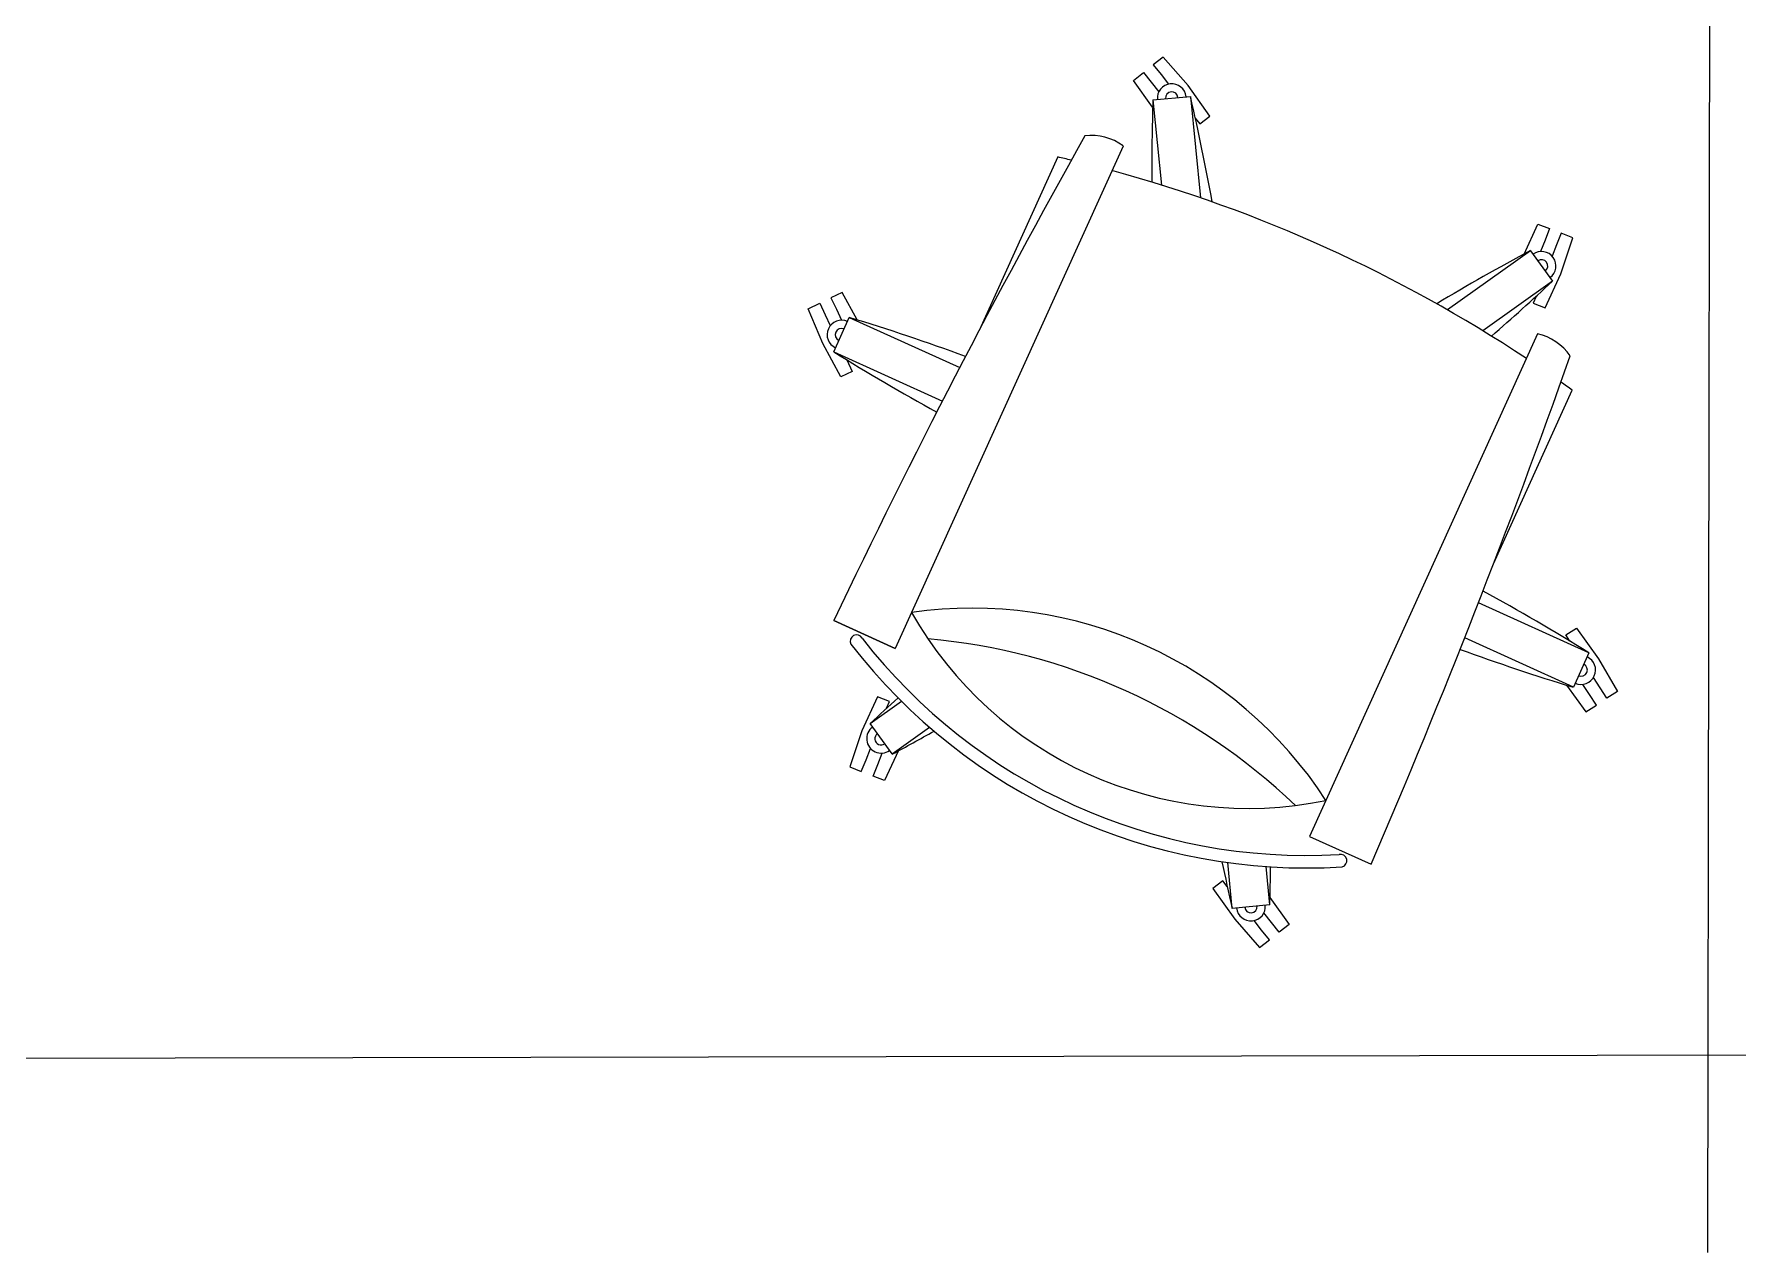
# Model space of a CAD drawing. Header units: inches. Extents: x 164.3 to 247.9, y 15.6 to 56.7.
# Drawn here: x 212.782 to 213.901, y 52.528 to 53.328 of the extents above; entities that cross this region are included whole.
import ezdxf

# ---------------------------------------------------------------- set-up
doc = ezdxf.new("R2010")
doc.units = ezdxf.units.IN
doc.header["$MEASUREMENT"] = 0
doc.layers.get('0').update_dxf_attribs({"lineweight": 0})
doc.layers.add('WALL 1 100', color=250, linetype='Continuous', lineweight=9)
doc.layers.add('провода', color=1, linetype='Continuous', lineweight=5)

msp = doc.modelspace()

# ---------------------------------------------------------------- linework, layer by layer
at = {"color": 7, "linetype": 'ByBlock', "lineweight": -2}
for p, q in [((213.5235, 53.3126), (213.517, 53.3075)), ((213.517, 53.3075), (213.5221, 53.3011)), ((213.5398, 53.294), (213.5235, 53.3126)), ((213.5041, 53.2973), (213.5106, 53.3024)), ((213.5166, 53.2796), (213.5041, 53.2973)), ((213.5106, 53.3024), (213.5157, 53.296)), ((213.5157, 53.296), (213.5206, 53.2897)), ((213.5221, 53.3011), (213.5271, 53.2948)), ((213.5168, 53.2844), (213.5414, 53.2868)), ((213.5168, 53.2844), (213.5223, 53.2286)), ((213.5541, 53.2738), (213.5398, 53.294)), ((213.5414, 53.2868), (213.5479, 53.2202)), ((213.5446, 53.2725), (213.5476, 53.2687)), ((213.5476, 53.2687), (213.5541, 53.2738)), ((213.4972, 53.2542), (213.3476, 52.9244)), ((213.4543, 53.247), (213.4027, 53.1332)), ((213.7604, 53.1833), (213.7695, 53.203)), ((213.7695, 53.203), (213.7771, 53.2)), ((213.7771, 53.2), (213.7741, 53.1923)), ((213.7848, 53.1969), (213.7817, 53.1893)), ((213.7924, 53.1939), (213.7848, 53.1969)), ((213.7646, 53.1855), (213.7102, 53.1466)), ((213.7646, 53.1855), (213.779, 53.1654)), ((213.7741, 53.1923), (213.7711, 53.1849)), ((213.7817, 53.1893), (213.7788, 53.1819)), ((213.7844, 53.1704), (213.7924, 53.1939)), ((213.779, 53.1654), (213.7334, 53.1328)), ((213.7741, 53.1479), (213.7844, 53.1704)), ((213.2906, 53.1474), (213.2981, 53.151)), ((213.2981, 53.151), (213.3016, 53.1435)), ((213.3129, 53.1581), (213.3055, 53.1545)), ((213.3055, 53.1545), (213.3091, 53.1471)), ((213.3226, 53.1401), (213.3129, 53.1581)), ((213.7682, 53.1555), (213.7664, 53.151)), ((213.7664, 53.151), (213.7741, 53.1479)), ((213.3002, 53.1246), (213.2906, 53.1474)), ((213.3016, 53.1435), (213.305, 53.1363)), ((213.3073, 53.1192), (213.3175, 53.1417)), ((213.3091, 53.1471), (213.3125, 53.1399)), ((213.3175, 53.1417), (213.39, 53.1088)), ((213.7692, 53.1309), (213.6196, 52.8011)), ((213.3119, 53.1028), (213.3002, 53.1246)), ((213.3073, 53.1192), (213.3786, 53.0868)), ((213.3193, 53.1063), (213.3119, 53.1028)), ((213.3157, 53.114), (213.3158, 53.1138)), ((213.3158, 53.1138), (213.3193, 53.1063)), ((213.7404, 52.98), (213.792, 53.0939)), ((213.8029, 52.9215), (213.7305, 52.9544)), ((213.3476, 52.9244), (213.3073, 52.9427)), ((213.3073, 52.9427), (213.3476, 52.9244)), ((213.7878, 52.9333), (213.7947, 52.9377)), ((213.7947, 52.9377), (213.8092, 52.9177)), ((213.7927, 52.899), (213.7214, 52.9314)), ((213.7904, 52.9292), (213.7878, 52.9333)), ((213.8029, 52.9215), (213.7927, 52.899)), ((213.8092, 52.9177), (213.8216, 52.8963)), ((213.8102, 52.8987), (213.8059, 52.9054)), ((213.3361, 52.8928), (213.3258, 52.8703)), ((213.3438, 52.8897), (213.3361, 52.8928)), ((213.7882, 52.9004), (213.8009, 52.8828)), ((213.8033, 52.8942), (213.799, 52.9009)), ((213.8078, 52.8873), (213.8033, 52.8942)), ((213.8147, 52.8918), (213.8102, 52.8987)), ((213.8216, 52.8963), (213.8147, 52.8918)), ((213.3312, 52.8753), (213.3517, 52.8899)), ((213.342, 52.8852), (213.3438, 52.8897)), ((213.8009, 52.8828), (213.8078, 52.8873)), ((213.3258, 52.8703), (213.3178, 52.8468)), ((213.3456, 52.8552), (213.3312, 52.8753)), ((213.3456, 52.8552), (213.3702, 52.8727)), ((213.3285, 52.8514), (213.3315, 52.8588)), ((213.3254, 52.8438), (213.3285, 52.8514)), ((213.3331, 52.8407), (213.3362, 52.8484)), ((213.3362, 52.8484), (213.3391, 52.8558)), ((213.3498, 52.8574), (213.3407, 52.8377)), ((213.3178, 52.8468), (213.3254, 52.8438)), ((213.3407, 52.8377), (213.3331, 52.8407)), ((213.6196, 52.8011), (213.66, 52.7828)), ((213.5688, 52.7539), (213.5659, 52.784)), ((213.5934, 52.7563), (213.591, 52.7814)), ((213.5626, 52.772), (213.5561, 52.7669)), ((213.5656, 52.7682), (213.5626, 52.772)), ((213.5561, 52.7669), (213.5705, 52.7467)), ((213.5936, 52.7611), (213.6061, 52.7434)), ((213.5934, 52.7563), (213.5688, 52.7539)), ((213.5705, 52.7467), (213.5867, 52.7281)), ((213.5946, 52.7447), (213.5896, 52.751)), ((213.5881, 52.7396), (213.5832, 52.7459)), ((213.5932, 52.7332), (213.5881, 52.7396)), ((213.5997, 52.7383), (213.5946, 52.7447)), ((213.6061, 52.7434), (213.5997, 52.7383)), ((213.5867, 52.7281), (213.5932, 52.7332))]:
    msp.add_line(p, q, dxfattribs=at)
for centre, radius, start, end in [((213.5291, 53.2856), 0.00947, 5.6035, 185.6035), ((214.9918, 53.2369), 1.4758, 178.1558, 180.2466), ((213.5291, 53.2856), 0.00412, 5.6035, 185.6035), ((212.1037, 52.9535), 1.4758, 10.3039, 13.0513), ((213.4762, 53.226), 0.0352, 53.4418, 96.608), ((218.118, 50.6514), 5.3285, 150.6776, 154.5318), ((213.2425, 52.3311), 0.9401, 76.4209, 76.9776), ((213.2425, 52.3311), 0.9401, 56.4633, 74.7438), ((214.461, 51.8844), 1.4758, 118.1558, 120.9032), ((213.7718, 53.1755), 0.00947, 305.6035, 125.6035), ((213.7718, 53.1755), 0.00412, 305.6035, 125.6035), ((212.7715, 54.2439), 1.4758, 310.9605, 313.0513), ((213.3124, 53.1304), 0.00947, 65.6035, 245.6035), ((212.8873, 51.73), 1.4758, 69.9286, 73.0513), ((213.3124, 53.1304), 0.00412, 65.6035, 245.6035), ((213.7617, 53.0965), 0.0352, 34.5991, 77.7653), ((214.086, 54.3728), 1.4758, 238.1558, 241.1966), ((208.7669, 54.8926), 5.3285, 336.6753, 340.5295), ((213.2425, 52.3311), 0.9401, 54.2295, 54.7862), ((213.0243, 51.6679), 1.4758, 58.1558, 61.2785), ((213.398, 52.6739), 0.277, 32.9857, 98.2214), ((213.5792, 53.0735), 0.254, 209.5947, 281.6124), ((213.3223, 52.9292), 0.00418, 28.5307, 206.9145), ((213.6176, 53.1582), 0.3778, 217.6722, 273.5349), ((213.6176, 53.1582), 0.3696, 217.8963, 273.3107), ((213.3341, 52.533), 0.3993, 46.2424, 84.9647), ((214.2229, 54.3107), 1.4758, 250.0105, 253.0513), ((213.7978, 52.9103), 0.00947, 245.6035, 65.6035), ((213.7978, 52.9103), 0.00412, 245.6035, 65.6035), ((214.3387, 51.7968), 1.4758, 132.0882, 133.0513), ((213.3384, 52.8652), 0.00947, 125.6035, 305.6035), ((212.6493, 54.1563), 1.4758, 298.1558, 299.3717), ((213.3384, 52.8652), 0.00412, 125.6035, 305.6035), ((215.0065, 53.0872), 1.4758, 191.8354, 193.0513), ((212.1184, 52.8038), 1.4758, 358.1558, 359.1189), ((213.6399, 52.7852), 0.00418, 284.2926, 102.6764), ((213.5811, 52.7551), 0.00947, 185.6035, 5.6035), ((213.5811, 52.7551), 0.00412, 185.6035, 5.6035)]:
    msp.add_arc(centre, radius, start, end, dxfattribs=at)
at = {"layer": 'WALL 1 100', "color": 0}
msp.add_lwpolyline([(209.4446, 52.6492), (222.895, 52.6751)], dxfattribs=at)
at = {"layer": 'провода', "color": 1}
msp.add_line((213.881, 52.5281), (213.8828, 53.7258), dxfattribs=at)

doc.saveas('drawing.dxf')
